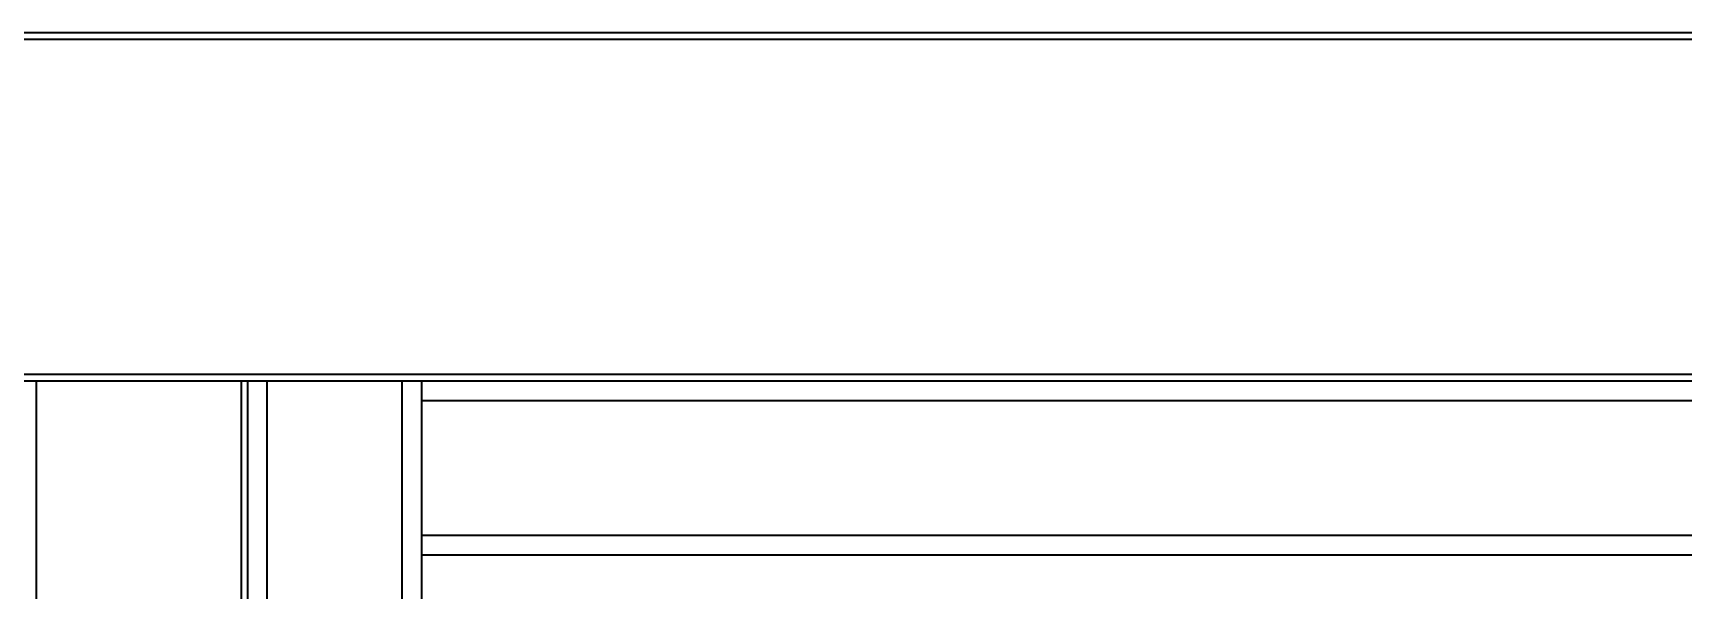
# Model space of a CAD drawing. Header units: millimetres. Extents: x 32496 to 166256, y 3504 to 23939.
# Drawn here: x 44251 to 45009, y 13301 to 13557 of the extents above; entities that cross this region are included whole.
import ezdxf

# ---------------------------------------------------------------- set-up
doc = ezdxf.new("R2010")
doc.units = ezdxf.units.MM
doc.layers.get('0').update_dxf_attribs({"lineweight": 35})

msp = doc.modelspace()

# ---------------------------------------------------------------- linework, layer by layer
at = {"linetype": 'Continuous'}
for p, q in [((52008.64, 13556.575), (40172.64, 13556.575)), ((52132.64, 13553.575), (40172.64, 13553.575)), ((52132.64, 13399.575), (40172.64, 13399.575)), ((52132.64, 13396.575), (40172.64, 13396.575)), ((44349.64, 13396.575), (44249.64, 13396.575)), ((44252.64, 13396.575), (44252.64, 10877.575)), ((44346.64, 13396.575), (44346.64, 10877.575)), ((44349.64, 13396.575), (44349.64, 10877.575)), ((44358.64, 10877.575), (44358.64, 13396.575)), ((44420.64, 13224.575), (44420.64, 13396.575)), ((44429.64, 13316.575), (44429.64, 13396.575)), ((45352.14, 13387.575), (44429.64, 13387.575)), ((45152.641, 13325.575), (44429.64, 13325.575)), ((44429.64, 13224.575), (44429.64, 13316.575)), ((45156.67, 13316.575), (44429.64, 13316.575))]:
    msp.add_line(p, q, dxfattribs=at)

doc.saveas('drawing.dxf')
